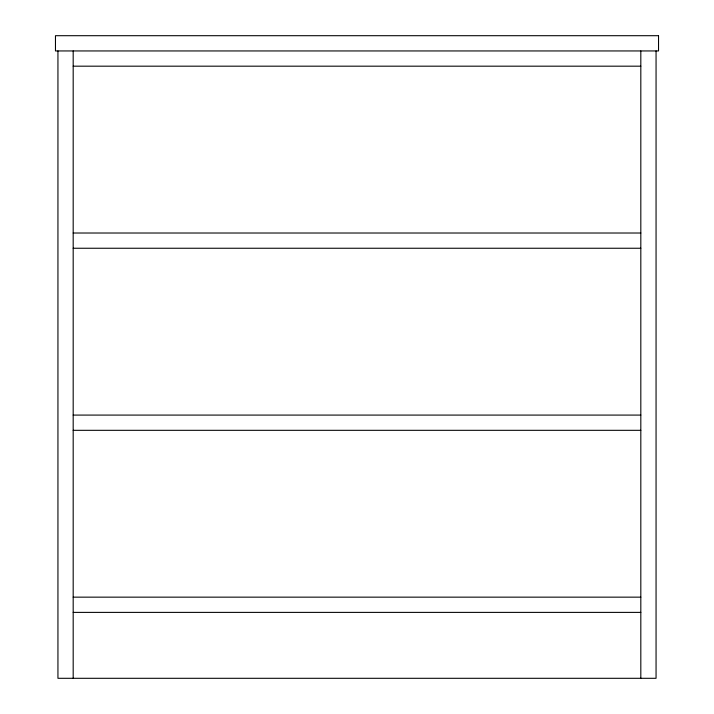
<?xml version="1.0" encoding="UTF-8"?>
<svg xmlns="http://www.w3.org/2000/svg" width="714" height="714" viewBox="0 0 714 714"><rect width="100%" height="100%" fill="white"/><g stroke="black" fill="none" stroke-linecap="round" stroke-linejoin="round"><path stroke-width="1.07" d="M73.185 66.179L640.815 66.179M73.185 233.014L640.815 233.014M73.185 248.249L640.815 248.249M73.185 415.084L640.815 415.084M73.185 430.319L640.815 430.319M73.185 597.154L640.815 597.154M73.185 612.389L640.815 612.389M656.059 50.944L656.059 678.3L57.941 678.3L57.941 50.944M640.815 50.944L640.815 678.3M73.185 50.944L73.185 678.3M658.531 35.7L55.469 35.7L55.469 50.944L658.531 50.944L658.531 35.7"/></g></svg>
